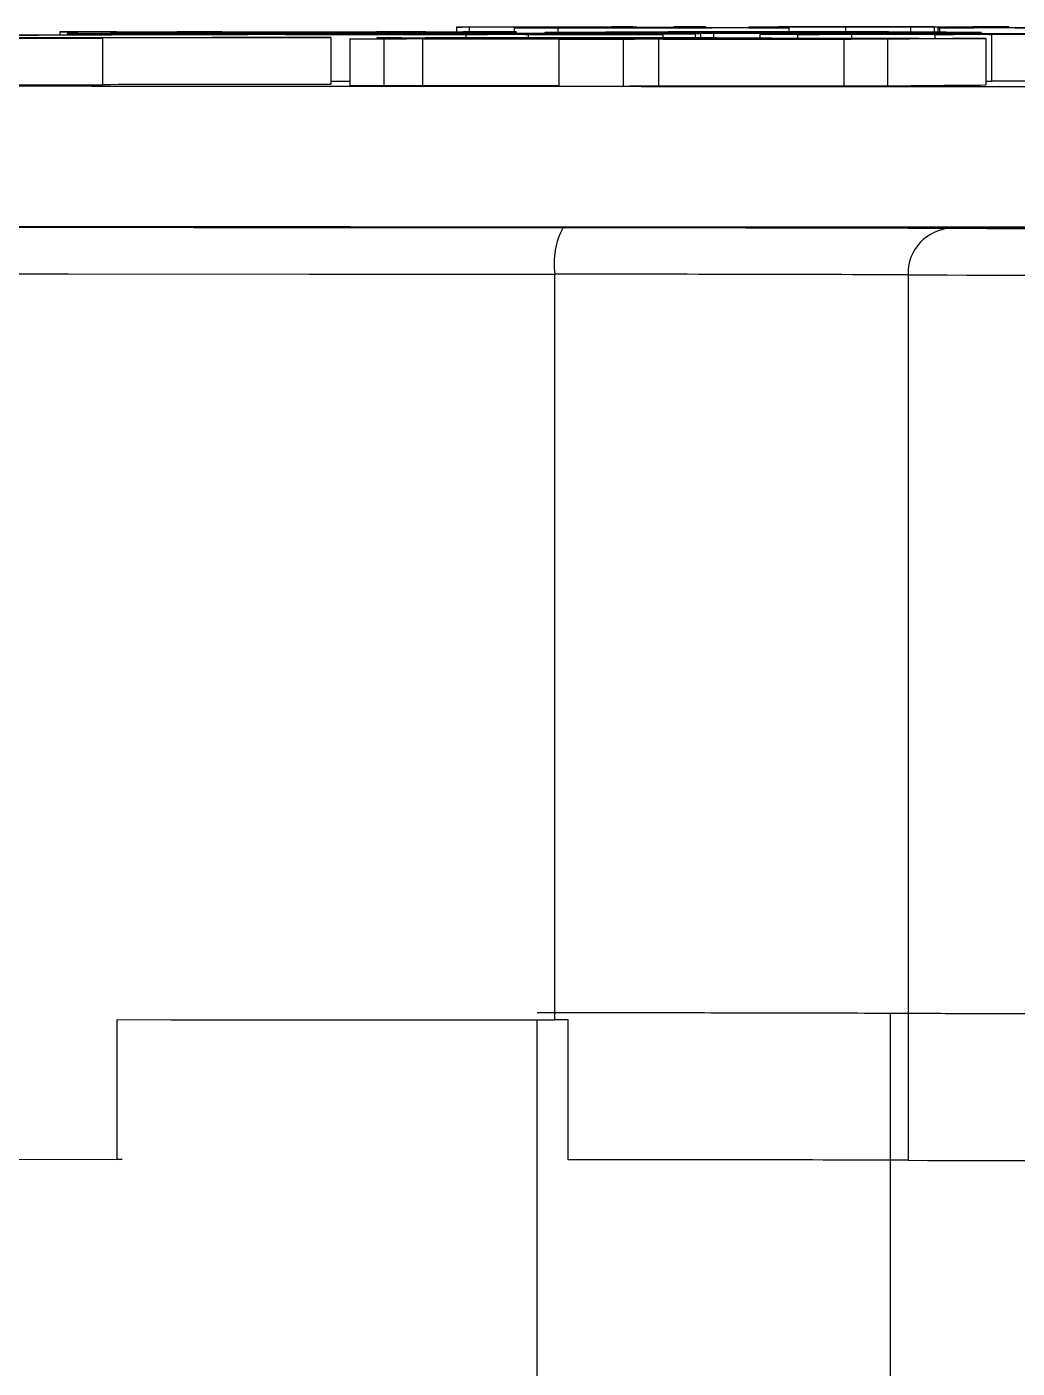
# Model space of a CAD drawing. Header units: millimetres. Extents: x 2160 to 4596, y 811 to 2534.
# Drawn here: x 3294.91 to 3316.15, y 1541.17 to 1569.96 of the extents above; entities that cross this region are included whole.
import ezdxf

# ---------------------------------------------------------------- set-up
doc = ezdxf.new("R2010")
doc.units = ezdxf.units.MM

msp = doc.modelspace()

# ---------------------------------------------------------------- linework, layer by layer
at = {"color": 7, "linetype": 'Continuous', "lineweight": 25}
for p, q in [((3295.62, 1569.851), (3295.62, 1569.852)), ((3295.62, 1569.852), (3299.099, 1569.852)), ((3295.863, 1569.851), (3295.62, 1569.851)), ((3295.62, 1569.851), (3295.62, 1569.784)), ((3295.773, 1569.81), (3295.773, 1569.81)), ((3295.773, 1569.81), (3295.773, 1569.784)), ((3295.863, 1569.851), (3295.863, 1569.784)), ((3297.276, 1569.802), (3295.947, 1569.805)), ((3295.947, 1569.805), (3300.686, 1569.805)), ((3295.947, 1569.805), (3295.947, 1569.783)), ((3297.565, 1569.791), (3296.467, 1569.794)), ((3296.467, 1569.794), (3299.645, 1569.794)), ((3296.467, 1569.794), (3296.467, 1569.781)), ((3297.912, 1569.814), (3296.698, 1569.817)), ((3296.698, 1569.817), (3306.696, 1569.817)), ((3299.905, 1569.821), (3296.834, 1569.849)), ((3296.834, 1569.849), (3296.834, 1569.817)), ((3298.258, 1569.804), (3297.276, 1569.802)), ((3297.276, 1569.802), (3297.276, 1569.794)), ((3298.316, 1569.793), (3297.565, 1569.791)), ((3298.779, 1569.816), (3297.912, 1569.814)), ((3298.209, 1569.848), (3299.015, 1569.841)), ((3299.645, 1569.804), (3298.258, 1569.804)), ((3298.258, 1569.804), (3298.258, 1569.794)), ((3299.645, 1569.793), (3298.316, 1569.793)), ((3299.099, 1569.851), (3298.776, 1569.851)), ((3298.776, 1569.851), (3298.776, 1569.843)), ((3302.419, 1569.816), (3298.779, 1569.816)), ((3298.779, 1569.816), (3298.779, 1569.805)), ((3299.015, 1569.841), (3302.65, 1569.841)), ((3299.096, 1569.839), (3300.711, 1569.825)), ((3302.488, 1569.839), (3299.096, 1569.839)), ((3299.099, 1569.852), (3299.099, 1569.851)), ((3299.099, 1569.851), (3299.099, 1569.841)), ((3300.166, 1569.809), (3299.125, 1569.811)), ((3299.125, 1569.811), (3302.419, 1569.811)), ((3299.183, 1569.79), (3299.645, 1569.791)), ((3300.512, 1569.789), (3299.183, 1569.79)), ((3299.645, 1569.794), (3299.645, 1569.804)), ((3299.645, 1569.791), (3299.645, 1569.793)), ((3301.116, 1569.822), (3299.905, 1569.821)), ((3299.905, 1569.821), (3299.905, 1569.817)), ((3300.859, 1569.811), (3300.166, 1569.809)), ((3304.789, 1569.804), (3300.454, 1569.804)), ((3300.454, 1569.804), (3300.454, 1569.801)), ((3300.454, 1569.801), (3304.789, 1569.801)), ((3304.789, 1569.8), (3300.454, 1569.8)), ((3300.454, 1569.8), (3300.454, 1569.798)), ((3300.454, 1569.798), (3304.789, 1569.798)), ((3304.789, 1569.797), (3300.454, 1569.797)), ((3300.454, 1569.797), (3300.454, 1569.794)), ((3300.454, 1569.794), (3304.789, 1569.794)), ((3304.789, 1569.793), (3300.454, 1569.793)), ((3300.711, 1569.825), (3300.792, 1569.825)), ((3300.792, 1569.825), (3302.488, 1569.839)), ((3302.419, 1569.811), (3300.859, 1569.811)), ((3300.859, 1569.811), (3300.859, 1569.801)), ((3301.032, 1569.805), (3304.153, 1569.805)), ((3304.268, 1569.849), (3301.116, 1569.822)), ((3301.116, 1569.822), (3301.116, 1569.817)), ((3303.228, 1569.805), (3301.899, 1569.807)), ((3301.899, 1569.807), (3302.419, 1569.807)), ((3301.899, 1569.807), (3301.899, 1569.805)), ((3302.407, 1569.851), (3302.407, 1569.852)), ((3302.407, 1569.852), (3305.401, 1569.852)), ((3302.65, 1569.851), (3302.407, 1569.851)), ((3302.407, 1569.851), (3302.407, 1569.841)), ((3302.419, 1569.811), (3302.419, 1569.816)), ((3302.419, 1569.807), (3302.419, 1569.811)), ((3302.65, 1569.851), (3302.65, 1569.841)), ((3302.65, 1569.841), (3303.378, 1569.847)), ((3308.603, 1569.816), (3303.171, 1569.816)), ((3303.171, 1569.816), (3303.171, 1569.811)), ((3306.234, 1569.811), (3303.171, 1569.811)), ((3303.171, 1569.811), (3305.136, 1569.811)), ((3303.228, 1569.805), (3303.228, 1569.805)), ((3304.12, 1569.948), (3304.243, 1569.952)), ((3304.395, 1569.947), (3304.12, 1569.948)), ((3304.12, 1569.948), (3304.12, 1569.852)), ((3304.243, 1569.952), (3309.4, 1569.954)), ((3304.268, 1569.849), (3304.268, 1569.817)), ((3305.656, 1569.789), (3304.326, 1569.791)), ((3304.326, 1569.791), (3304.789, 1569.791)), ((3304.326, 1569.791), (3304.326, 1569.712)), ((3304.395, 1569.947), (3304.395, 1569.852)), ((3304.789, 1569.801), (3304.789, 1569.804)), ((3304.789, 1569.798), (3304.789, 1569.8)), ((3304.789, 1569.794), (3304.789, 1569.797)), ((3304.789, 1569.791), (3304.789, 1569.793)), ((3305.136, 1569.811), (3305.771, 1569.812)), ((3305.401, 1569.851), (3305.158, 1569.851)), ((3305.158, 1569.851), (3305.158, 1569.817)), ((3305.193, 1569.805), (3307.332, 1569.805)), ((3306.295, 1569.934), (3305.362, 1569.937)), ((3305.362, 1569.937), (3305.591, 1569.937)), ((3305.362, 1569.937), (3305.362, 1569.852)), ((3305.401, 1569.852), (3305.401, 1569.851)), ((3305.401, 1569.851), (3305.401, 1569.817)), ((3309.239, 1569.804), (3305.598, 1569.804)), ((3305.598, 1569.804), (3305.598, 1569.794)), ((3305.598, 1569.794), (3307.447, 1569.794)), ((3308.545, 1569.793), (3305.598, 1569.793)), ((3305.656, 1569.789), (3305.656, 1569.72)), ((3305.771, 1569.812), (3306.234, 1569.811)), ((3306.447, 1569.939), (3305.792, 1569.946)), ((3305.792, 1569.946), (3306.094, 1569.946)), ((3306.024, 1569.838), (3306.024, 1569.839)), ((3306.024, 1569.839), (3306.429, 1569.839)), ((3310.118, 1569.838), (3306.024, 1569.838)), ((3306.024, 1569.838), (3306.024, 1569.817)), ((3306.094, 1569.946), (3306.139, 1569.945)), ((3307.445, 1569.953), (3306.131, 1569.952)), ((3306.131, 1569.952), (3306.131, 1569.946)), ((3311.251, 1569.936), (3306.295, 1569.934)), ((3306.295, 1569.934), (3306.295, 1569.839)), ((3306.749, 1569.94), (3306.447, 1569.939)), ((3306.684, 1569.94), (3306.749, 1569.94)), ((3307.319, 1569.841), (3307.319, 1569.85)), ((3307.319, 1569.829), (3307.804, 1569.83)), ((3307.957, 1569.821), (3307.319, 1569.829)), ((3307.319, 1569.805), (3307.319, 1569.829)), ((3307.356, 1569.943), (3308.822, 1569.944)), ((3308.887, 1569.943), (3307.421, 1569.943)), ((3307.445, 1569.953), (3307.445, 1569.943)), ((3307.447, 1569.794), (3308.083, 1569.794)), ((3307.795, 1569.935), (3309.211, 1569.936)), ((3308.822, 1569.944), (3307.988, 1569.952)), ((3307.988, 1569.952), (3307.988, 1569.944)), ((3308.083, 1569.817), (3308.603, 1569.816)), ((3308.083, 1569.794), (3308.545, 1569.793)), ((3308.545, 1569.793), (3308.545, 1569.719)), ((3308.661, 1569.847), (3308.661, 1569.842)), ((3308.719, 1569.805), (3309.239, 1569.804)), ((3308.797, 1569.953), (3310.386, 1569.937)), ((3308.835, 1569.823), (3308.835, 1569.805)), ((3309.577, 1569.937), (3308.887, 1569.943)), ((3308.887, 1569.943), (3308.887, 1569.936)), ((3309.467, 1569.954), (3309.165, 1569.954)), ((3309.165, 1569.954), (3309.165, 1569.949)), ((3309.239, 1569.804), (3309.239, 1569.719)), ((3309.297, 1569.813), (3309.354, 1569.812)), ((3309.354, 1569.812), (3309.354, 1569.719)), ((3309.4, 1569.954), (3309.467, 1569.954)), ((3309.467, 1569.954), (3309.467, 1569.946)), ((3309.632, 1569.839), (3310.118, 1569.839)), ((3309.632, 1569.822), (3309.632, 1569.719)), ((3310.118, 1569.839), (3310.118, 1569.838)), ((3310.394, 1569.95), (3310.625, 1569.955)), ((3310.664, 1569.95), (3310.394, 1569.95)), ((3310.625, 1569.955), (3315.933, 1569.956)), ((3311.55, 1569.799), (3310.626, 1569.801)), ((3310.626, 1569.801), (3314.844, 1569.801)), ((3310.626, 1569.801), (3310.626, 1569.708)), ((3310.696, 1569.851), (3310.696, 1569.801)), ((3310.747, 1569.821), (3310.747, 1569.801)), ((3310.931, 1569.936), (3311.184, 1569.937)), ((3311.146, 1569.805), (3311.55, 1569.806)), ((3311.955, 1569.804), (3311.146, 1569.805)), ((3311.146, 1569.805), (3311.146, 1569.801)), ((3311.184, 1569.937), (3311.251, 1569.936)), ((3311.251, 1569.936), (3311.251, 1569.805)), ((3311.435, 1569.793), (3311.897, 1569.794)), ((3312.591, 1569.792), (3311.435, 1569.793)), ((3311.435, 1569.793), (3311.435, 1569.707)), ((3311.548, 1569.815), (3311.548, 1569.806)), ((3311.55, 1569.806), (3311.55, 1569.815)), ((3312.244, 1569.801), (3311.55, 1569.799)), ((3311.55, 1569.799), (3311.55, 1569.793)), ((3311.839, 1569.798), (3312.591, 1569.799)), ((3311.839, 1569.798), (3311.839, 1569.794)), ((3311.897, 1569.794), (3311.895, 1569.794)), ((3312.359, 1569.805), (3311.955, 1569.804)), ((3311.955, 1569.804), (3311.955, 1569.801)), ((3319.237, 1569.801), (3312.244, 1569.801)), ((3312.244, 1569.801), (3312.244, 1569.799)), ((3312.302, 1569.815), (3312.302, 1569.806)), ((3312.302, 1569.806), (3313.804, 1569.806)), ((3315.942, 1569.805), (3312.359, 1569.805)), ((3312.359, 1569.805), (3312.359, 1569.801)), ((3313.856, 1569.955), (3312.465, 1569.955)), ((3312.465, 1569.955), (3312.465, 1569.818)), ((3312.591, 1569.799), (3312.591, 1569.798)), ((3312.591, 1569.798), (3317.445, 1569.798)), ((3314.787, 1569.797), (3312.591, 1569.797)), ((3312.591, 1569.797), (3312.591, 1569.792)), ((3312.591, 1569.792), (3312.591, 1569.707)), ((3313.804, 1569.816), (3313.804, 1569.815)), ((3313.804, 1569.814), (3314.498, 1569.815)), ((3313.804, 1569.815), (3313.804, 1569.814)), ((3313.804, 1569.806), (3313.804, 1569.814)), ((3313.856, 1569.955), (3313.856, 1569.814)), ((3315.22, 1569.938), (3314.368, 1569.954)), ((3314.368, 1569.954), (3314.368, 1569.815)), ((3314.382, 1569.791), (3314.787, 1569.792)), ((3315.596, 1569.79), (3314.382, 1569.791)), ((3314.382, 1569.791), (3314.382, 1569.708)), ((3314.48, 1569.937), (3314.444, 1569.937)), ((3314.444, 1569.937), (3314.804, 1569.937)), ((3314.444, 1569.937), (3314.444, 1569.815)), ((3316.902, 1569.937), (3314.48, 1569.937)), ((3314.48, 1569.937), (3314.48, 1569.815)), ((3314.498, 1569.815), (3314.498, 1569.806)), ((3314.498, 1569.806), (3315.885, 1569.806)), ((3314.787, 1569.792), (3314.787, 1569.797)), ((3315.193, 1569.954), (3316.044, 1569.939)), ((3315.374, 1569.837), (3315.374, 1569.806)), ((3317.561, 1569.797), (3315.538, 1569.797)), ((3315.596, 1569.79), (3315.596, 1568.79)), ((3315.969, 1569.955), (3315.609, 1569.955)), ((3315.609, 1569.955), (3315.609, 1569.947)), ((3315.885, 1569.815), (3316.578, 1569.816)), ((3315.885, 1569.806), (3315.885, 1569.815)), ((3315.933, 1569.956), (3315.969, 1569.955)), ((3316.231, 1569.805), (3315.942, 1569.801)), ((3315.942, 1569.801), (3317.329, 1569.801)), ((3315.969, 1569.955), (3315.969, 1569.94)), ((3296.535, 1569.708), (3292.467, 1569.714)), ((3292.711, 1569.715), (3294.914, 1569.712)), ((3296.391, 1569.71), (3296.535, 1569.708)), ((3296.535, 1569.708), (3296.535, 1568.708)), ((3301.377, 1569.724), (3301.426, 1569.724)), ((3301.426, 1569.724), (3301.426, 1568.724)), ((3302.567, 1569.694), (3301.838, 1569.697)), ((3301.838, 1569.697), (3302.554, 1569.697)), ((3301.838, 1569.697), (3301.838, 1568.697)), ((3302.413, 1569.72), (3302.413, 1569.697)), ((3303.394, 1569.695), (3302.567, 1569.694)), ((3302.567, 1569.694), (3302.567, 1568.694)), ((3302.981, 1569.713), (3302.644, 1569.713)), ((3307.509, 1569.693), (3303.394, 1569.695)), ((3303.394, 1569.695), (3303.394, 1568.695)), ((3304.085, 1569.702), (3303.42, 1569.696)), ((3303.42, 1569.696), (3307.601, 1569.694)), ((3304.029, 1569.712), (3305.149, 1569.712)), ((3308.267, 1569.7), (3304.085, 1569.702)), ((3304.085, 1569.696), (3304.085, 1569.702)), ((3304.871, 1569.71), (3304.178, 1569.703)), ((3304.178, 1569.703), (3308.359, 1569.701)), ((3304.463, 1569.721), (3309.723, 1569.718)), ((3309.202, 1569.717), (3304.547, 1569.719)), ((3304.547, 1569.719), (3304.547, 1569.712)), ((3309.053, 1569.708), (3304.871, 1569.71)), ((3304.871, 1569.703), (3304.871, 1569.71)), ((3305.149, 1569.712), (3304.964, 1569.711)), ((3304.964, 1569.711), (3309.145, 1569.708)), ((3305.149, 1569.712), (3305.149, 1569.71)), ((3306.32, 1569.687), (3306.97, 1569.688)), ((3307.699, 1569.685), (3306.32, 1569.687)), ((3306.32, 1569.687), (3306.32, 1568.687)), ((3306.97, 1569.688), (3307.509, 1569.693)), ((3307.601, 1569.694), (3308.267, 1569.7)), ((3307.699, 1569.685), (3307.699, 1568.685)), ((3308.359, 1569.701), (3309.053, 1569.708)), ((3312.43, 1569.691), (3308.452, 1569.693)), ((3308.452, 1569.693), (3308.452, 1568.693)), ((3309.209, 1569.7), (3308.544, 1569.694)), ((3308.544, 1569.694), (3312.589, 1569.692)), ((3309.145, 1569.708), (3309.841, 1569.715)), ((3309.202, 1569.717), (3309.202, 1569.709)), ((3313.255, 1569.698), (3309.209, 1569.7)), ((3309.209, 1569.693), (3309.209, 1569.7)), ((3309.995, 1569.707), (3309.302, 1569.701)), ((3309.302, 1569.701), (3313.347, 1569.699)), ((3314.041, 1569.705), (3309.995, 1569.707)), ((3309.995, 1569.7), (3309.995, 1569.707)), ((3310.83, 1569.715), (3310.088, 1569.708)), ((3310.088, 1569.708), (3314.133, 1569.706)), ((3310.83, 1569.715), (3310.83, 1569.708)), ((3310.886, 1569.708), (3310.886, 1569.716)), ((3313.37, 1569.689), (3312.43, 1569.691)), ((3312.43, 1569.691), (3312.43, 1568.691)), ((3312.589, 1569.692), (3313.255, 1569.698)), ((3313.347, 1569.699), (3314.041, 1569.705)), ((3313.37, 1568.689), (3313.37, 1569.689)), ((3314.133, 1569.706), (3314.351, 1569.708)), ((3314.351, 1569.708), (3315.471, 1569.709)), ((3315.471, 1569.709), (3315.471, 1568.709)), ((3292.467, 1568.714), (3296.535, 1568.708)), ((3301.426, 1568.793), (3301.838, 1568.793)), ((3301.838, 1568.697), (3302.567, 1568.694)), ((3302.567, 1568.694), (3303.394, 1568.695)), ((3303.394, 1568.695), (3306.32, 1568.694)), ((3306.32, 1568.687), (3307.699, 1568.685)), ((3308.452, 1568.693), (3312.43, 1568.691)), ((3312.43, 1568.691), (3313.37, 1568.689)), ((3315.471, 1568.79), (3315.596, 1568.79)), ((3315.596, 1568.797), (3317.156, 1568.797)), ((3306.232, 1548.648), (3306.232, 1564.648)), ((3313.805, 1564.634), (3313.805, 1545.634)), ((3313.419, 1548.792), (3313.419, 1514.958)), ((3296.846, 1545.653), (3296.846, 1548.653)), ((3305.85, 1514.22), (3305.85, 1548.648)), ((3306.52, 1545.648), (3306.52, 1548.648)), ((3296.95, 1545.653), (3296.846, 1545.653))]:
    msp.add_line(p, q, dxfattribs=at)
at = {"color": 7, "linetype": 'Continuous', "lineweight": 25, "flags": 128}
for points in [[(3296.722, 1569.779), (3296.537, 1569.776), (3295.998, 1569.774), (3295.159, 1569.772), (3294.102, 1569.771), (3292.93, 1569.77), (3291.758, 1569.771), (3290.701, 1569.772), (3289.862, 1569.774), (3289.323, 1569.776), (3289.138, 1569.779), (3289.323, 1569.781), (3289.862, 1569.783), (3290.701, 1569.785), (3291.758, 1569.786), (3292.93, 1569.787), (3294.102, 1569.786), (3295.159, 1569.785), (3295.998, 1569.783), (3296.537, 1569.781), (3296.722, 1569.779)], [(3295.901, 1569.779), (3295.722, 1569.776), (3295.206, 1569.774), (3294.416, 1569.773), (3293.446, 1569.772), (3292.414, 1569.772), (3291.444, 1569.773), (3290.654, 1569.774), (3290.138, 1569.776), (3289.959, 1569.779), (3290.138, 1569.781), (3290.654, 1569.783), (3291.444, 1569.784), (3292.414, 1569.785), (3293.446, 1569.785), (3294.416, 1569.784), (3295.206, 1569.783), (3295.722, 1569.781), (3295.901, 1569.779)], [(3249.045, 1565.816), (3249.09, 1565.811), (3249.446, 1565.8), (3250.156, 1565.789), (3251.217, 1565.779), (3252.623, 1565.768), (3254.368, 1565.758), (3256.442, 1565.748), (3258.836, 1565.739), (3261.537, 1565.73), (3264.532, 1565.721), (3267.806, 1565.713), (3271.343, 1565.705), (3275.125, 1565.698), (3279.133, 1565.691), (3283.348, 1565.686), (3287.748, 1565.68), (3292.311, 1565.676), (3297.015, 1565.672), (3301.836, 1565.669), (3306.751, 1565.666), (3311.734, 1565.664), (3316.761, 1565.663)], [(3315.345, 1565.64), (3315.522, 1565.643), (3316.042, 1565.645), (3316.868, 1565.648)], [(3316.868, 1565.632), (3316.042, 1565.634), (3315.522, 1565.637), (3315.345, 1565.64)], [(3241.836, 1564.785), (3242.976, 1564.774), (3244.467, 1564.763), (3246.303, 1564.752), (3248.474, 1564.742), (3250.972, 1564.732), (3253.784, 1564.722), (3256.899, 1564.712), (3260.301, 1564.704), (3263.976, 1564.695), (3267.908, 1564.687), (3272.077, 1564.68), (3276.465, 1564.673), (3281.053, 1564.667), (3285.82, 1564.662), (3290.744, 1564.657), (3295.803, 1564.653), (3300.973, 1564.65), (3306.232, 1564.648)], [(3296.846, 1548.653), (3298.003, 1548.652), (3299.166, 1548.651), (3300.333, 1548.651), (3301.505, 1548.65), (3302.681, 1548.649), (3303.861, 1548.649), (3305.045, 1548.648), (3306.232, 1548.648)], [(3306.52, 1548.648), (3306.484, 1548.648), (3306.448, 1548.648), (3306.412, 1548.648), (3306.376, 1548.648), (3306.34, 1548.648), (3306.304, 1548.648), (3306.268, 1548.648), (3306.232, 1548.648)], [(3243.718, 1545.768), (3244.51, 1545.763), (3246.38, 1545.752), (3248.594, 1545.741), (3251.142, 1545.731), (3254.012, 1545.721), (3257.19, 1545.712), (3260.663, 1545.703), (3264.414, 1545.694), (3268.425, 1545.686), (3272.678, 1545.679), (3277.153, 1545.672), (3281.83, 1545.666), (3286.686, 1545.661), (3291.699, 1545.657), (3296.846, 1545.653)]]:
    msp.add_lwpolyline(points, dxfattribs=at)
at = {"color": 7, "linetype": 'Continuous', "lineweight": 25}
for centre, radius, start, end in [((3307.775, 1564.889), 1.561, 150.8519, 188.9032), ((3314.775, 1564.665), 0.971, 92.0036, 181.8174), ((3306.672, -310.438), 1875.085, 89.782038, 90.013422), ((3320.545, 3556.937), 1992.314, 269.806162, 270.193839), ((3306.825, -269.248), 1814.896, 89.779653, 90.009649), ((3320.545, 3537.937), 1992.314, 269.806162, 270.193839)]:
    msp.add_arc(centre, radius, start, end, dxfattribs=at)
for points, knots in [([(3295.773, 1569.81), (3295.899, 1569.81), (3296.15, 1569.81), (3296.466, 1569.811), (3296.69, 1569.811), (3296.784, 1569.811), (3296.809, 1569.812), (3296.814, 1569.812)], [0, 0, 0, 0, 0.282135, 0.566109, 0.757606, 0.950164, 1, 1, 1, 1]), ([(3300.686, 1569.805), (3300.197, 1569.806), (3299.084, 1569.808), (3297.246, 1569.809), (3296.083, 1569.809), (3295.773, 1569.81)], [0, 0, 0, 0, 0.364385, 0.830851, 1, 1, 1, 1]), ([(3296.834, 1569.849), (3296.792, 1569.849), (3296.708, 1569.849), (3296.522, 1569.85), (3296.262, 1569.85), (3296.035, 1569.851), (3295.9, 1569.851), (3295.863, 1569.851)], [0, 0, 0, 0, 0.25387, 0.509596, 0.715202, 0.920342, 1, 1, 1, 1]), ([(3296.814, 1569.812), (3297.425, 1569.811), (3298.65, 1569.81), (3300.156, 1569.808), (3300.775, 1569.806), (3301.032, 1569.805)], [0, 0, 0, 0, 0.367157, 0.736287, 1, 1, 1, 1]), ([(3298.776, 1569.851), (3298.689, 1569.851), (3298.548, 1569.851), (3298.38, 1569.85), (3298.272, 1569.85), (3298.199, 1569.85), (3298.148, 1569.85), (3298.136, 1569.85), (3298.128, 1569.849)], [0, 0, 0, 0, 0.25713, 0.418126, 0.515419, 0.613557, 0.771961, 1, 1, 1, 1]), ([(3298.128, 1569.849), (3298.13, 1569.849), (3298.132, 1569.849), (3298.148, 1569.849), (3298.185, 1569.848), (3298.209, 1569.848)], [0, 0, 0, 0, 0.25103, 0.502225, 1, 1, 1, 1]), ([(3300.454, 1569.793), (3300.456, 1569.793), (3300.458, 1569.792), (3300.471, 1569.791), (3300.496, 1569.79), (3300.512, 1569.789)], [0, 0, 0, 0, 0.2708249, 0.5416574, 1, 1, 1, 1]), ([(3303.459, 1569.848), (3303.45, 1569.849), (3303.436, 1569.849), (3303.358, 1569.85), (3303.261, 1569.85), (3303.107, 1569.85), (3302.897, 1569.851), (3302.736, 1569.851), (3302.65, 1569.851)], [0, 0, 0, 0, 0.284135, 0.450473, 0.560568, 0.671794, 0.825494, 1, 1, 1, 1]), ([(3303.171, 1569.811), (3303.173, 1569.81), (3303.176, 1569.809), (3303.193, 1569.807), (3303.217, 1569.806), (3303.228, 1569.805)], [0, 0, 0, 0, 0.39313, 0.696516, 1, 1, 1, 1]), ([(3303.378, 1569.847), (3303.389, 1569.847), (3303.41, 1569.847), (3303.443, 1569.848), (3303.453, 1569.848), (3303.459, 1569.848)], [0, 0, 0, 0, 0.25022, 0.500508, 1, 1, 1, 1]), ([(3304.153, 1569.805), (3304.555, 1569.806), (3305.563, 1569.809), (3307.449, 1569.811), (3308.85, 1569.812), (3309.297, 1569.813)], [0, 0, 0, 0, 0.3105248, 0.7800713, 1, 1, 1, 1]), ([(3305.158, 1569.851), (3305.035, 1569.851), (3304.825, 1569.85), (3304.569, 1569.85), (3304.384, 1569.85), (3304.309, 1569.849), (3304.277, 1569.849), (3304.268, 1569.849)], [0, 0, 0, 0, 0.268165, 0.456817, 0.645375, 0.906381, 1, 1, 1, 1]), ([(3306.131, 1569.952), (3305.84, 1569.952), (3305.34, 1569.952), (3304.824, 1569.951), (3304.513, 1569.949), (3304.438, 1569.948), (3304.395, 1569.947)], [0, 0, 0, 0, 0.295552, 0.509146, 0.721996, 1, 1, 1, 1]), ([(3309.354, 1569.812), (3308.758, 1569.812), (3307.727, 1569.81), (3306.264, 1569.808), (3305.589, 1569.806), (3305.193, 1569.805)], [0, 0, 0, 0, 0.36202, 0.6263638, 1, 1, 1, 1]), ([(3305.591, 1569.937), (3305.781, 1569.937), (3306.161, 1569.936), (3306.8, 1569.935), (3307.388, 1569.935), (3307.685, 1569.935), (3307.795, 1569.935)], [0, 0, 0, 0, 0.324948, 0.652823, 0.870839, 1, 1, 1, 1]), ([(3305.598, 1569.793), (3305.599, 1569.793), (3305.602, 1569.792), (3305.617, 1569.791), (3305.641, 1569.79), (3305.656, 1569.789)], [0, 0, 0, 0, 0.279578, 0.559168, 1, 1, 1, 1]), ([(3306.139, 1569.945), (3306.192, 1569.945), (3306.272, 1569.944), (3306.514, 1569.944), (3306.754, 1569.943), (3307.049, 1569.943), (3307.244, 1569.943), (3307.356, 1569.943)], [0, 0, 0, 0, 0.333895, 0.499037, 0.66578, 0.808284, 1, 1, 1, 1]), ([(3306.429, 1569.839), (3306.562, 1569.84), (3306.786, 1569.84), (3307.053, 1569.84), (3307.223, 1569.84), (3307.309, 1569.841), (3307.316, 1569.841), (3307.319, 1569.841)], [0, 0, 0, 0, 0.277602, 0.465557, 0.653489, 0.849158, 1, 1, 1, 1]), ([(3307.421, 1569.943), (3307.29, 1569.943), (3307.077, 1569.943), (3306.827, 1569.942), (3306.692, 1569.942), (3306.625, 1569.941), (3306.647, 1569.941), (3306.679, 1569.94), (3306.684, 1569.94)], [0, 0, 0, 0, 0.2467259, 0.3998867, 0.5540311, 0.6957626, 0.9510683, 1, 1, 1, 1]), ([(3306.696, 1569.817), (3306.863, 1569.817), (3307.179, 1569.817), (3307.644, 1569.817), (3307.936, 1569.817), (3308.083, 1569.817)], [0, 0, 0, 0, 0.35686, 0.67714, 1, 1, 1, 1]), ([(3307.319, 1569.85), (3307.363, 1569.85), (3307.451, 1569.85), (3307.613, 1569.85), (3307.763, 1569.85), (3307.862, 1569.85), (3307.882, 1569.85)], [0, 0, 0, 0, 0.252541, 0.505388, 0.89895, 1, 1, 1, 1]), ([(3307.332, 1569.805), (3307.498, 1569.805), (3307.815, 1569.805), (3308.279, 1569.805), (3308.572, 1569.805), (3308.719, 1569.805)], [0, 0, 0, 0, 0.35686, 0.67714, 1, 1, 1, 1]), ([(3307.988, 1569.952), (3307.968, 1569.952), (3307.938, 1569.953), (3307.838, 1569.953), (3307.719, 1569.953), (3307.583, 1569.953), (3307.487, 1569.953), (3307.445, 1569.953)], [0, 0, 0, 0, 0.271137, 0.427796, 0.584166, 0.818016, 1, 1, 1, 1]), ([(3307.804, 1569.83), (3308.012, 1569.828), (3308.315, 1569.826), (3309.089, 1569.824), (3309.881, 1569.823), (3310.497, 1569.823), (3310.798, 1569.823)], [0, 0, 0, 0, 0.421189, 0.615596, 0.812628, 1, 1, 1, 1]), ([(3307.882, 1569.85), (3307.953, 1569.85), (3308.117, 1569.85), (3308.349, 1569.85), (3308.473, 1569.85), (3308.526, 1569.85)], [0, 0, 0, 0, 0.301306, 0.696717, 1, 1, 1, 1]), ([(3308.835, 1569.823), (3308.705, 1569.823), (3308.45, 1569.823), (3308.145, 1569.822), (3308.017, 1569.822), (3307.957, 1569.821)], [0, 0, 0, 0, 0.3565311, 0.6963223, 1, 1, 1, 1]), ([(3308.526, 1569.85), (3308.806, 1569.851), (3309.379, 1569.852), (3310.174, 1569.852), (3310.615, 1569.852), (3310.702, 1569.852)], [0, 0, 0, 0, 0.432658, 0.887677, 1, 1, 1, 1]), ([(3310.696, 1569.851), (3310.357, 1569.851), (3309.844, 1569.85), (3309.226, 1569.85), (3308.867, 1569.849), (3308.713, 1569.848), (3308.675, 1569.848), (3308.661, 1569.847)], [0, 0, 0, 0, 0.362877, 0.547963, 0.734409, 0.906428, 1, 1, 1, 1]), ([(3308.661, 1569.842), (3308.668, 1569.841), (3308.678, 1569.841), (3308.814, 1569.84), (3309.014, 1569.84), (3309.3, 1569.84), (3309.516, 1569.839), (3309.632, 1569.839)], [0, 0, 0, 0, 0.2578562, 0.4223337, 0.5883002, 0.7795784, 1, 1, 1, 1]), ([(3309.165, 1569.954), (3309.075, 1569.954), (3308.949, 1569.954), (3308.828, 1569.953), (3308.78, 1569.953), (3308.776, 1569.953), (3308.792, 1569.953), (3308.797, 1569.953)], [0, 0, 0, 0, 0.37884, 0.527566, 0.676229, 0.889817, 1, 1, 1, 1]), ([(3309.632, 1569.822), (3309.567, 1569.822), (3309.437, 1569.822), (3309.177, 1569.822), (3308.971, 1569.823), (3308.835, 1569.823)], [0, 0, 0, 0, 0.251708, 0.503436, 1, 1, 1, 1]), ([(3309.211, 1569.936), (3309.289, 1569.936), (3309.407, 1569.936), (3309.528, 1569.936), (3309.585, 1569.936), (3309.596, 1569.937), (3309.583, 1569.937), (3309.577, 1569.937)], [0, 0, 0, 0, 0.339866, 0.516986, 0.694619, 0.862206, 1, 1, 1, 1]), ([(3310.747, 1569.821), (3310.609, 1569.821), (3310.348, 1569.822), (3309.976, 1569.822), (3309.747, 1569.822), (3309.632, 1569.822)], [0, 0, 0, 0, 0.356459, 0.6762528, 1, 1, 1, 1]), ([(3310.386, 1569.937), (3310.402, 1569.937), (3310.427, 1569.937), (3310.508, 1569.937), (3310.606, 1569.936), (3310.753, 1569.936), (3310.863, 1569.936), (3310.931, 1569.936)], [0, 0, 0, 0, 0.243865, 0.391737, 0.541046, 0.710969, 1, 1, 1, 1]), ([(3312.465, 1569.955), (3312.218, 1569.955), (3311.742, 1569.954), (3311.193, 1569.953), (3310.825, 1569.952), (3310.723, 1569.951), (3310.664, 1569.95)], [0, 0, 0, 0, 0.254501, 0.491089, 0.704746, 1, 1, 1, 1]), ([(3314.031, 1569.837), (3314.002, 1569.838), (3313.943, 1569.841), (3313.488, 1569.845), (3312.953, 1569.848), (3312.257, 1569.85), (3311.498, 1569.85), (3310.951, 1569.851), (3310.696, 1569.851)], [0, 0, 0, 0, 0.254742, 0.50973, 0.682774, 0.792634, 0.903219, 1, 1, 1, 1]), ([(3310.702, 1569.852), (3311.289, 1569.852), (3312.281, 1569.851), (3313.455, 1569.85), (3314.49, 1569.847), (3315.225, 1569.842), (3315.328, 1569.839), (3315.374, 1569.837)], [0, 0, 0, 0, 0.187422, 0.316972, 0.445984, 0.752119, 1, 1, 1, 1]), ([(3315.374, 1569.837), (3315.345, 1569.836), (3315.272, 1569.832), (3314.518, 1569.827), (3313.367, 1569.824), (3312.289, 1569.822), (3311.367, 1569.821), (3310.85, 1569.821), (3310.747, 1569.821)], [0, 0, 0, 0, 0.211208, 0.543916, 0.70607, 0.836311, 0.967456, 1, 1, 1, 1]), ([(3310.798, 1569.823), (3311.036, 1569.823), (3311.509, 1569.823), (3312.259, 1569.824), (3313.065, 1569.826), (3313.702, 1569.829), (3313.989, 1569.833), (3314.017, 1569.836), (3314.031, 1569.837)], [0, 0, 0, 0, 0.087728, 0.173959, 0.328461, 0.554861, 0.777023, 1, 1, 1, 1]), ([(3311.55, 1569.815), (3311.553, 1569.815), (3311.558, 1569.816), (3311.739, 1569.817), (3312.057, 1569.817), (3312.355, 1569.818), (3312.533, 1569.818)], [0, 0, 0, 0, 0.273904, 0.481798, 0.689877, 1, 1, 1, 1]), ([(3311.887, 1569.796), (3311.883, 1569.796), (3311.875, 1569.797), (3311.851, 1569.798), (3311.839, 1569.798)], [0, 0, 0, 0, 0.499804, 1, 1, 1, 1]), ([(3313.804, 1569.815), (3313.638, 1569.815), (3313.308, 1569.815), (3312.922, 1569.815), (3312.649, 1569.815), (3312.508, 1569.815), (3312.405, 1569.815), (3312.344, 1569.815), (3312.308, 1569.815), (3312.304, 1569.815), (3312.302, 1569.815)], [0, 0, 0, 0, 0.291265, 0.577908, 0.673859, 0.770575, 0.821169, 0.872133, 0.929983, 1, 1, 1, 1]), ([(3312.533, 1569.818), (3312.568, 1569.817), (3312.633, 1569.817), (3312.931, 1569.816), (3313.328, 1569.816), (3313.65, 1569.816), (3313.804, 1569.816)], [0, 0, 0, 0, 0.215567, 0.407136, 0.716043, 1, 1, 1, 1]), ([(3314.368, 1569.954), (3314.359, 1569.954), (3314.342, 1569.955), (3314.265, 1569.955), (3314.155, 1569.955), (3314.013, 1569.955), (3313.907, 1569.955), (3313.856, 1569.955)], [0, 0, 0, 0, 0.226887, 0.389122, 0.551824, 0.783972, 1, 1, 1, 1]), ([(3314.804, 1569.937), (3314.877, 1569.937), (3314.99, 1569.938), (3315.119, 1569.938), (3315.194, 1569.938), (3315.228, 1569.938), (3315.223, 1569.938), (3315.22, 1569.938)], [0, 0, 0, 0, 0.311431, 0.483158, 0.654996, 0.813001, 1, 1, 1, 1]), ([(3314.844, 1569.801), (3314.967, 1569.802), (3315.213, 1569.802), (3315.587, 1569.803), (3315.803, 1569.804), (3315.942, 1569.805)], [0, 0, 0, 0, 0.259762, 0.519402, 1, 1, 1, 1]), ([(3315.609, 1569.955), (3315.52, 1569.955), (3315.396, 1569.955), (3315.263, 1569.955), (3315.205, 1569.955), (3315.182, 1569.955), (3315.189, 1569.954), (3315.193, 1569.954)], [0, 0, 0, 0, 0.36734, 0.515297, 0.663697, 0.845087, 1, 1, 1, 1]), ([(3315.54, 1569.796), (3315.54, 1569.796), (3315.541, 1569.795), (3315.55, 1569.793), (3315.578, 1569.791), (3315.596, 1569.79)], [0, 0, 0, 0, 0.1670531, 0.5016287, 1, 1, 1, 1]), ([(3316.044, 1569.939), (3316.057, 1569.939), (3316.077, 1569.938), (3316.159, 1569.938), (3316.253, 1569.938), (3316.392, 1569.938), (3316.495, 1569.938), (3316.557, 1569.938)], [0, 0, 0, 0, 0.282665, 0.424863, 0.567605, 0.744514, 1, 1, 1, 1]), ([(3291.863, 1569.716), (3292.286, 1569.717), (3293.353, 1569.72), (3295.575, 1569.724), (3298.516, 1569.725), (3300.425, 1569.724), (3301.377, 1569.724)], [0, 0, 0, 0, 0.185716, 0.467958, 0.734859, 1, 1, 1, 1]), ([(3301.426, 1569.724), (3300.757, 1569.724), (3299.504, 1569.724), (3297.688, 1569.723), (3295.645, 1569.721), (3293.988, 1569.718), (3293.038, 1569.716), (3292.711, 1569.715)], [0, 0, 0, 0, 0.198997, 0.37265, 0.545625, 0.843257, 1, 1, 1, 1]), ([(3294.914, 1569.712), (3295.051, 1569.711), (3295.325, 1569.711), (3295.814, 1569.71), (3296.18, 1569.71), (3296.391, 1569.71)], [0, 0, 0, 0, 0.296385, 0.592978, 1, 1, 1, 1]), ([(3302.413, 1569.72), (3302.577, 1569.72), (3302.855, 1569.721), (3303.442, 1569.721), (3303.972, 1569.721), (3304.321, 1569.721), (3304.463, 1569.721)], [0, 0, 0, 0, 0.312528, 0.530177, 0.809183, 1, 1, 1, 1]), ([(3302.644, 1569.713), (3302.714, 1569.713), (3302.848, 1569.715), (3302.984, 1569.717), (3302.879, 1569.718), (3302.621, 1569.719), (3302.443, 1569.72), (3302.413, 1569.72)], [0, 0, 0, 0, 0.2884014, 0.5546776, 0.7569491, 0.9590558, 1, 1, 1, 1]), ([(3302.554, 1569.697), (3302.703, 1569.699), (3302.999, 1569.701), (3303.509, 1569.706), (3303.835, 1569.71), (3304.029, 1569.712)], [0, 0, 0, 0, 0.289148, 0.578294, 1, 1, 1, 1]), ([(3304.547, 1569.719), (3304.457, 1569.719), (3304.293, 1569.719), (3304.065, 1569.719), (3303.886, 1569.719), (3303.626, 1569.718), (3303.411, 1569.716), (3303.148, 1569.714), (3302.981, 1569.713)], [0, 0, 0, 0, 0.07162, 0.129699, 0.187858, 0.251244, 0.523134, 1, 1, 1, 1]), ([(3308.452, 1569.693), (3308.378, 1569.692), (3308.23, 1569.691), (3307.976, 1569.688), (3307.806, 1569.686), (3307.699, 1569.685)], [0, 0, 0, 0, 0.2727442, 0.5454921, 1, 1, 1, 1]), ([(3309.799, 1569.716), (3309.761, 1569.716), (3309.672, 1569.717), (3309.453, 1569.717), (3309.284, 1569.717), (3309.202, 1569.717)], [0, 0, 0, 0, 0.272877, 0.648333, 1, 1, 1, 1]), ([(3309.723, 1569.718), (3309.918, 1569.718), (3310.242, 1569.718), (3310.621, 1569.718), (3310.83, 1569.717), (3310.911, 1569.716), (3310.861, 1569.715), (3310.83, 1569.715)], [0, 0, 0, 0, 0.2631806, 0.4361155, 0.6100885, 0.7625762, 1, 1, 1, 1]), ([(3309.841, 1569.715), (3309.868, 1569.715), (3309.897, 1569.715), (3309.855, 1569.716), (3309.852, 1569.716)], [0, 0, 0, 0, 0.932699, 1, 1, 1, 1]), ([(3315.471, 1569.709), (3315.306, 1569.707), (3314.836, 1569.703), (3314.114, 1569.697), (3313.618, 1569.692), (3313.37, 1569.689)], [0, 0, 0, 0, 0.212581, 0.606192, 1, 1, 1, 1]), ([(3388.991, 1568.814), (3388.943, 1568.81), (3388.836, 1568.802), (3387.967, 1568.789), (3386.486, 1568.776), (3384.31, 1568.762), (3381.48, 1568.749), (3377.966, 1568.736), (3373.812, 1568.724), (3369.068, 1568.712), (3363.807, 1568.702), (3358.115, 1568.693), (3352.092, 1568.686), (3345.869, 1568.68), (3339.504, 1568.675), (3333.151, 1568.672), (3326.812, 1568.67), (3320.545, 1568.669), (3314.278, 1568.67), (3307.939, 1568.672), (3301.587, 1568.675), (3295.221, 1568.68), (3288.998, 1568.686), (3282.975, 1568.693), (3277.283, 1568.702), (3272.022, 1568.712), (3267.278, 1568.724), (3263.124, 1568.736), (3259.61, 1568.749), (3256.78, 1568.762), (3254.605, 1568.776), (3253.123, 1568.789), (3252.252, 1568.802), (3252.145, 1568.81), (3252.097, 1568.814)], [0, 0, 0, 0, 0.023828, 0.053273, 0.084485, 0.115699, 0.147957, 0.180726, 0.213842, 0.247136, 0.28043, 0.313546, 0.346314, 0.378573, 0.409785, 0.440999, 0.470442, 0.499888, 0.529332, 0.558778, 0.58999, 0.621203, 0.653462, 0.68623, 0.719347, 0.752641, 0.785934, 0.819051, 0.851819, 0.884078, 0.915289, 0.946503, 0.975948, 1, 1, 1, 1]), ([(3296.535, 1568.722), (3297.421, 1568.723), (3299.015, 1568.724), (3300.684, 1568.724), (3301.426, 1568.724)], [0, 0, 0, 0, 0.55606, 1, 1, 1, 1]), ([(3307.699, 1568.685), (3307.762, 1568.686), (3307.887, 1568.687), (3308.136, 1568.69), (3308.33, 1568.692), (3308.452, 1568.693)], [0, 0, 0, 0, 0.272745, 0.545491, 1, 1, 1, 1]), ([(3313.37, 1568.689), (3313.502, 1568.69), (3313.877, 1568.694), (3314.566, 1568.701), (3315.17, 1568.706), (3315.471, 1568.709)], [0, 0, 0, 0, 0.212583, 0.606196, 1, 1, 1, 1]), ([(3242.82, 1565.786), (3243.346, 1565.781), (3244.408, 1565.77), (3246.947, 1565.754), (3250.216, 1565.739), (3254.279, 1565.724), (3259.091, 1565.709), (3264.583, 1565.696), (3270.677, 1565.685), (3277.28, 1565.674), (3284.259, 1565.666), (3291.501, 1565.659), (3298.878, 1565.653), (3303.915, 1565.651), (3306.411, 1565.65)], [0, 0, 0, 0, 0.079959, 0.161371, 0.244142, 0.328893, 0.414217, 0.5, 0.585778, 0.671102, 0.755858, 0.838624, 0.920039, 1, 1, 1, 1]), ([(3306.411, 1565.65), (3307.314, 1565.649), (3309.151, 1565.648), (3311.565, 1565.645), (3313.555, 1565.641), (3314.35, 1565.637), (3314.741, 1565.635)], [0, 0, 0, 0, 0.245796, 0.5, 0.754204, 1, 1, 1, 1]), ([(3314.741, 1565.635), (3315.005, 1565.634), (3315.546, 1565.631), (3316.964, 1565.629), (3318.681, 1565.627), (3320.545, 1565.626), (3322.409, 1565.627), (3324.126, 1565.629), (3325.544, 1565.631), (3326.085, 1565.634), (3326.349, 1565.635)], [0, 0, 0, 0, 0.122089, 0.25, 0.377911, 0.5, 0.622089, 0.75, 0.877911, 1, 1, 1, 1])]:
    msp.add_open_spline(points, degree=3, knots=knots, dxfattribs=at)
for points in [[(3305.85, 1548.806), (3306.689, 1548.805), (3308.367, 1548.804), (3310.55, 1548.801), (3312.349, 1548.797), (3313.063, 1548.794), (3313.419, 1548.792)], [(3313.419, 1548.792), (3313.744, 1548.791), (3314.394, 1548.788), (3316.106, 1548.784), (3318.175, 1548.782), (3320.467, 1548.781), (3322.76, 1548.782), (3324.829, 1548.784), (3326.54, 1548.788), (3327.19, 1548.791), (3327.515, 1548.792)]]:
    msp.add_open_spline(points, degree=3, dxfattribs=at)

doc.saveas('drawing.dxf')
